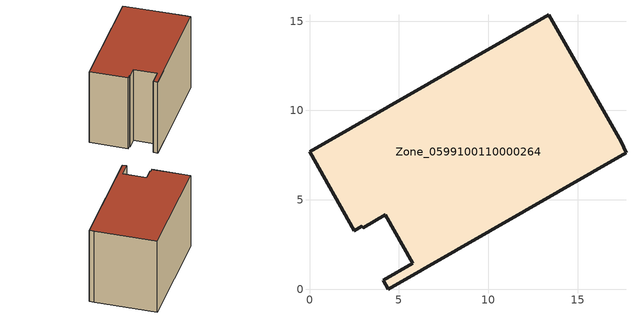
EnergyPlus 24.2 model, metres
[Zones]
Zone_0599100110000264
 floor ground (C_G): 5.77,1.44 4.24,4.15 3,3.44 2.93,3.52 2.51,3.28 0,7.68 13.39,15.36 17.45,8.26 17.71,7.64 4.41,0 4.13,0.51 z0
 wall outside (C_F): 4.24,4.15 5.77,1.44 4.13,0.51 4.41,0 17.71,7.64 17.45,8.26 13.39,15.36 0,7.68 2.51,3.28 2.93,3.52 3,3.44 4.24,4.15 z0:10.6
 roof outside (C_R): 4.41,0 17.71,7.64 17.45,8.26 13.39,15.36 0,7.68 2.51,3.28 2.93,3.52 3,3.44 4.24,4.15 5.77,1.44 4.13,0.51 z10.6
[BUILDING]
Pand.0599100110000264: North Axis=0; Terrain=City; Loads Convergence Tolerance Value=0.04; Temperature Convergence Tolerance Value=0.4; Solar Distribution=FullExterior; Maximum Number of Warmup Days=25; Minimum Number of Warmup Days=1
[Site:Location]
Rotterdam.The.Hague.AP_ZH_NLD Design_Conditions: Latitude=51.96; Longitude=4.45; Time Zone=1; Elevation=-4.5
[SITE:GROUNDTEMPERATURE:BUILDINGSURFACE]
18, 18, 18, 18, 18, 18, 18, 18, 18, 18, 18, 18
[MATERIAL] Thermal Absorptance=0.9; Solar Absorptance=0.7; Visible Absorptance=0.7
Name | Roughness | Thickness | Conductivity | Density | Specific Heat
G.TC.2015-2018 | MediumSmooth | 0.15 | 0.0428571 | 540 | 1210
F.TC.2015-2018 | Rough | 0.3 | 0.0666667 | 1920 | 840
R.TC.2015-2018 | MediumRough | 0.2 | 0.0333333 | 1500 | 1000
[CONSTRUCTION]
C_G: G.TC.2015-2018
C_F: F.TC.2015-2018
C_R: R.TC.2015-2018
[ZONE]
Zone_0599100110000264: Type=1; Multiplier=1; Ceiling Height=Autocalculate; Volume=Autocalculate; Floor Area=autocalculate; Part of Total Floor Area=Yes
[ZONEINFILTRATION:DESIGNFLOWRATE]
Infil_Zone_0599100110000264: Zone or ZoneList or Space or SpaceList=Zone_0599100110000264; Schedule=AlwaysOn; Design Flow Rate Calculation Method=Flow/Area; Flow Rate per Floor Area=0.0015; Constant Term Coefficient=1; Temperature Term Coefficient=0; Velocity Term Coefficient=0; Velocity Squared Term Coefficient=0
[HVACTEMPLATE:ZONE:IDEALLOADSAIRSYSTEM]
Zone_0599100110000264: Maximum Heating Supply Air Temperature=50; Minimum Cooling Supply Air Temperature=13; Maximum Heating Supply Air Humidity Ratio=0.0156; Minimum Cooling Supply Air Humidity Ratio=0.0077; Heating Limit=NoLimit; Cooling Limit=NoLimit; Dehumidification Control Type=ConstantSensibleHeatRatio; Cooling Sensible Heat Ratio=0.7; Dehumidification Setpoint=60; Humidification Control Type=None; Humidification Setpoint=30; Outdoor Air Method=None; Outdoor Air Flow Rate per Person=0.00944; Outdoor Air Flow Rate per Zone Floor Area=0; Outdoor Air Flow Rate per Zone=0; Demand Controlled Ventilation Type=None; Outdoor Air Economizer Type=NoEconomizer; Heat Recovery Type=None; Sensible Heat Recovery Effectiveness=0.7; Latent Heat Recovery Effectiveness=0.65
[ZONECONTROL:THERMOSTAT]
ThermostatControl_Zone_0599100110000264: Zone or ZoneList=Zone_0599100110000264; Control Type Schedule=DualSetpointControlType; Control 1=Thermostat_Zone_0599100110000264; Temperature Difference Between Cutout And Setpoint=0
[THERMOSTATSETPOINT:DUALSETPOINT]
Thermostat_Zone_0599100110000264: Heating Setpoint Temperature Schedule=HeatingSetpoint_Zone_0599100110000264; Cooling Setpoint Temperature Schedule=CoolingSetpoint_Zone_0599100110000264
[SCHEDULE:COMPACT]
HeatingSetpoint_Zone_0599100110000264: Through: 12/31, For: AllDays, Until: 24:00, 21
CoolingSetpoint_Zone_0599100110000264: Through: 12/31, For: AllDays, Until: 24:00, 24
DualSetpointControlType: Through: 12/31, For: AllDays, Until: 24:00, 4
AlwaysOn: Through: 12/31, For: AllDays, Until: 24:00, 1
